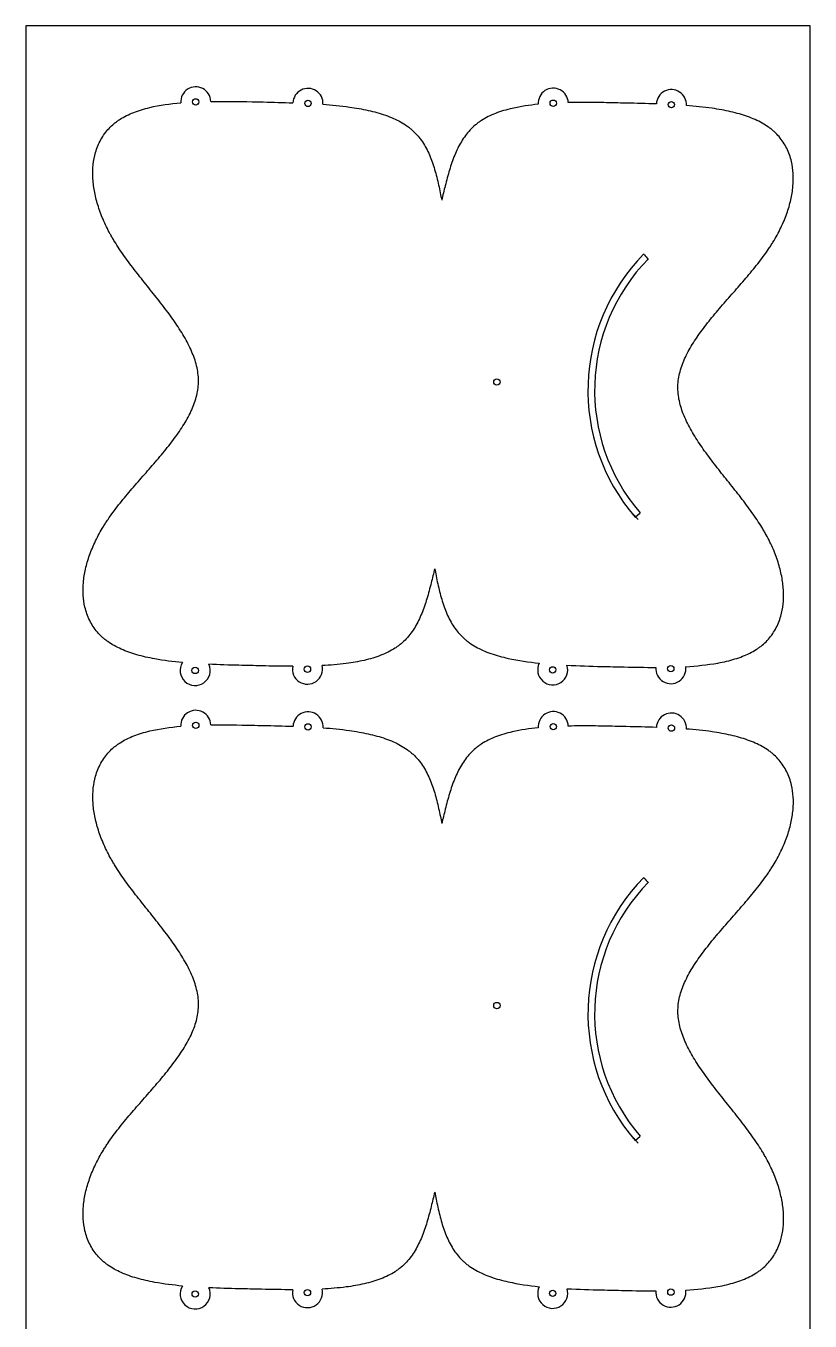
# Model space of a CAD drawing. Header units: inches. Extents: x 132 to 1257, y -131 to 658.
# Drawn here: x 278.6 to 338.6, y 559.1 to 658.2 of the extents above; entities that cross this region are included whole.
import ezdxf

# ---------------------------------------------------------------- set-up
doc = ezdxf.new("R2010")
doc.units = ezdxf.units.IN
doc.header["$MEASUREMENT"] = 0
doc.layers.add('Default', color=7, linetype='Continuous', true_color=0x000000)

msp = doc.modelspace()

# ---------------------------------------------------------------- linework, layer by layer
at = {"color": 2, "true_color": 0xffff00}
for p, q in [((325.462, 620.394), (325.068, 620.825)), ((325.466, 572.703), (325.072, 573.134))]:
    msp.add_line(p, q, dxfattribs=at)
for p, q in [((325.225, 620.587), (325.61, 620.919)), ((325.229, 572.896), (325.613, 573.228))]:
    msp.add_line(p, q)
for points in [[(325.719, 640.476), (325.686, 640.509)], [(325.913, 640.669), (325.879, 640.702)], [(325.723, 592.785), (325.69, 592.818)], [(325.916, 592.977), (325.883, 593.01)]]:
    msp.add_lwpolyline(points)
for centre in [(291.609, 652.35), (300.199, 652.233), (318.963, 652.25), (328, 652.141), (314.65, 630.918), (291.566, 608.855), (300.157, 608.956), (318.921, 608.902), (327.958, 608.994), (291.612, 604.659), (300.202, 604.541), (318.966, 604.559), (328.004, 604.449), (314.653, 583.226), (291.57, 561.164), (300.16, 561.265), (318.924, 561.21), (327.962, 561.302)]:
    msp.add_circle(centre, 0.243)
for centre, radius, start, end in [((291.609, 652.35), 1.15, 1.70155, 183.26276), ((300.199, 652.233), 1.15, 356.60412, 177.62998), ((318.963, 652.25), 1.15, 2.13391, 184.13009), ((328, 652.141), 1.15, 356.43547, 177.5232), ((336.468, 630.29), 14.85, 135.48196, 220.79385), ((336.468, 630.29), 14.342, 135.48196, 220.79385), ((291.566, 608.855), 1.15, 148.15444, 24.28598), ((318.921, 608.902), 1.15, 153.79092, 17.95618), ((300.157, 608.956), 1.15, 168.87053, 13.67829), ((327.958, 608.994), 1.15, 175.02375, 7.67271), ((291.612, 604.659), 1.15, 1.70155, 183.26276), ((300.202, 604.541), 1.15, 356.60412, 177.62998), ((318.966, 604.559), 1.15, 2.13391, 184.13009), ((328.004, 604.449), 1.15, 356.43547, 177.5232), ((336.471, 582.598), 14.85, 135.48196, 220.79385), ((336.471, 582.598), 14.342, 135.48196, 220.79385), ((291.57, 561.164), 1.15, 148.15444, 24.28598), ((300.16, 561.265), 1.15, 168.87053, 13.67829), ((318.924, 561.21), 1.15, 153.79092, 17.95618), ((327.962, 561.302), 1.15, 175.02375, 7.67271)]:
    msp.add_arc(centre, radius, start, end)
for points, knots in [([(290.59, 609.462), (289.878, 609.531), (289.174, 609.616), (288.241, 609.786), (288.009, 609.833), (287.554, 609.937), (287.334, 609.993), (286.904, 610.116), (286.696, 610.182), (286.294, 610.326), (286.1, 610.403), (285.728, 610.569), (285.549, 610.658), (285.208, 610.848), (285.046, 610.95), (284.814, 611.114), (284.74, 611.169), (284.631, 611.256), (284.596, 611.285), (284.526, 611.345), (284.492, 611.375), (284.325, 611.526), (284.199, 611.655), (283.85, 612.062), (283.655, 612.359), (283.336, 613.002), (283.216, 613.344), (283.063, 613.997), (283.02, 614.303), (282.98, 614.935), (282.987, 615.262), (283.046, 615.931), (283.101, 616.274), (283.258, 616.971), (283.363, 617.326), (283.618, 618.044), (283.771, 618.407), (284.123, 619.138), (284.325, 619.505), (284.6, 619.954), (284.658, 620.046), (284.776, 620.23), (284.837, 620.322), (285.025, 620.6), (285.155, 620.783), (285.564, 621.338), (285.856, 621.706), (286.456, 622.433), (286.772, 622.8), (287.405, 623.528), (287.727, 623.893), (288.363, 624.621), (288.681, 624.988), (289.288, 625.715), (289.584, 626.083), (290.134, 626.812), (290.395, 627.181), (290.857, 627.913), (291.066, 628.283), (291.412, 629.021), (291.554, 629.392), (291.752, 630.139), (291.811, 630.511), (291.829, 631.268), (291.787, 631.643), (291.625, 632.398), (291.5, 632.775), (291.189, 633.528), (290.998, 633.907), (290.57, 634.66), (290.327, 635.04), (289.813, 635.794), (289.534, 636.175), (288.961, 636.93), (288.661, 637.311), (288.06, 638.068), (287.756, 638.447), (287.157, 639.203), (286.859, 639.585), (286.294, 640.339), (286.02, 640.72), (285.637, 641.293), (285.515, 641.483), (285.369, 641.722), (285.34, 641.769), (285.284, 641.864), (285.256, 641.911), (285.174, 642.052), (285.121, 642.147), (284.867, 642.608), (284.682, 642.984), (284.364, 643.73), (284.228, 644.1), (284.007, 644.829), (283.919, 645.189), (283.795, 645.893), (283.755, 646.237), (283.727, 646.908), (283.735, 647.235), (283.804, 647.865), (283.861, 648.169), (284.044, 648.814), (284.179, 649.15), (284.528, 649.778), (284.736, 650.066), (285.104, 650.456), (285.235, 650.579), (285.409, 650.723), (285.444, 650.751), (285.517, 650.808), (285.553, 650.835), (285.666, 650.917), (285.742, 650.969), (285.982, 651.122), (286.148, 651.216), (286.497, 651.391), (286.68, 651.471), (287.059, 651.62), (287.257, 651.688), (287.665, 651.813), (287.876, 651.869), (288.862, 652.103), (289.65, 652.204), (290.461, 652.285)], [-85.148406, -85.148406, -85.148406, -85.148406, -81.780767, -81.780767, -80.653101, -80.653101, -79.570598, -79.570598, -78.534434, -78.534434, -77.54624, -77.54624, -76.601915, -76.601915, -75.696681, -75.696681, -75.256245, -75.256245, -75.038733, -75.038733, -74.822714, -74.822714, -73.969653, -73.969653, -72.281686, -72.281686, -70.564748, -70.564748, -69.100223, -69.100223, -67.553631, -67.553631, -65.908811, -65.908811, -64.155075, -64.155075, -62.285633, -62.285633, -60.296231, -60.296231, -59.779524, -59.779524, -59.255149, -59.255149, -58.183988, -58.183988, -55.974472, -55.974472, -53.694649, -53.694649, -51.379904, -51.379904, -49.092763, -49.092763, -46.869323, -46.869323, -44.747127, -44.747127, -42.749829, -42.749829, -40.876165, -40.876165, -39.08522, -39.08522, -37.294848, -37.294848, -35.421823, -35.421823, -33.425249, -33.425249, -31.303842, -31.303842, -29.081214, -29.081214, -26.79486, -26.79486, -24.480837, -24.480837, -22.201611, -22.201611, -19.992547, -19.992547, -18.921559, -18.921559, -18.658473, -18.658473, -18.3973, -18.3973, -17.880658, -17.880658, -15.891473, -15.891473, -14.022184, -14.022184, -12.26855, -12.26855, -10.623797, -10.623797, -9.07727, -9.07727, -7.612849, -7.612849, -5.89545, -5.89545, -4.207291, -4.207291, -3.354244, -3.354244, -3.138242, -3.138242, -2.920749, -2.920749, -2.480367, -2.480367, -1.575282, -1.575282, -0.631139, -0.631139, 0.356858, 0.356858, 1.39283, 1.39283, 5.165837, 5.165837, 5.165837, 5.165837]), ([(292.758, 652.384), (293.813, 652.4), (294.867, 652.383), (296.208, 652.354), (296.495, 652.348), (297.538, 652.323), (298.294, 652.306), (299.05, 652.28)], [8.814927, 8.814927, 8.814927, 8.814927, 13.819671, 13.819671, 15.179724, 15.179724, 18.770325, 18.770325, 18.770325, 18.770325]), ([(301.347, 652.165), (302.024, 652.114), (302.698, 652.05), (303.613, 651.922), (303.858, 651.883), (304.337, 651.798), (304.571, 651.752), (305.028, 651.65), (305.25, 651.595), (305.691, 651.472), (305.908, 651.405), (306.327, 651.257), (306.53, 651.178), (306.918, 651.007), (307.104, 650.915), (307.457, 650.717), (307.625, 650.612), (307.865, 650.441), (307.942, 650.383), (308.09, 650.262), (308.162, 650.2), (308.369, 650.009), (308.498, 649.874), (308.861, 649.446), (309.066, 649.135), (309.425, 648.467), (309.576, 648.112), (309.839, 647.375), (309.951, 646.986), (310.15, 646.197), (310.238, 645.787), (310.357, 645.202), (310.393, 645.021), (310.428, 644.84)], [22.39606, 22.39606, 22.39606, 22.39606, 25.607041, 25.607041, 26.78249, 26.78249, 27.915409, 27.915409, 29.003369, 29.003369, 30.083561, 30.083561, 31.111933, 31.111933, 32.092923, 32.092923, 33.031821, 33.031821, 33.488266, 33.488266, 33.937759, 33.937759, 34.824381, 34.824381, 36.598165, 36.598165, 38.421258, 38.421258, 40.322481, 40.322481, 42.294606, 42.294606, 43.165386, 43.165386, 43.165386, 43.165386]), ([(317.816, 652.168), (317.141, 652.096), (316.48, 652.003), (315.606, 651.802), (315.386, 651.745), (314.96, 651.617), (314.754, 651.548), (314.359, 651.395), (314.169, 651.312), (313.806, 651.131), (313.634, 651.033), (313.386, 650.874), (313.307, 650.819), (313.153, 650.706), (313.078, 650.647), (312.862, 650.466), (312.727, 650.337), (312.345, 649.926), (312.125, 649.625), (311.736, 648.975), (311.568, 648.628), (311.271, 647.903), (311.141, 647.521), (310.905, 646.742), (310.798, 646.336), (310.605, 645.572), (310.517, 645.204), (310.428, 644.84)], [299.426318, 299.426318, 299.426318, 299.426318, 302.597982, 302.597982, 303.678174, 303.678174, 304.706545, 304.706545, 305.687536, 305.687536, 306.626434, 306.626434, 307.082878, 307.082878, 307.532371, 307.532371, 308.418994, 308.418994, 310.192778, 310.192778, 312.01587, 312.01587, 313.917093, 313.917093, 315.889219, 315.889219, 317.666593, 317.666593, 317.666593, 317.666593]), ([(326.852, 652.191), (326.083, 652.218), (325.315, 652.236), (324.26, 652.261), (323.973, 652.267), (323.118, 652.286), (322.549, 652.297), (321.359, 652.308), (320.732, 652.307), (320.112, 652.293)], [285.12662, 285.12662, 285.12662, 285.12662, 288.774336, 288.774336, 290.134725, 290.134725, 292.834636, 292.834636, 295.783694, 295.783694, 295.783694, 295.783694]), ([(329.098, 609.147), (329.931, 609.203), (330.749, 609.279), (331.782, 609.465), (332.005, 609.511), (332.44, 609.614), (332.651, 609.67), (333.059, 609.795), (333.257, 609.862), (333.636, 610.011), (333.819, 610.091), (334.168, 610.266), (334.335, 610.359), (334.574, 610.512), (334.651, 610.565), (334.763, 610.646), (334.8, 610.674), (334.872, 610.73), (334.908, 610.758), (335.082, 610.902), (335.213, 611.024), (335.581, 611.415), (335.79, 611.702), (336.139, 612.33), (336.275, 612.665), (336.458, 613.31), (336.516, 613.614), (336.584, 614.244), (336.593, 614.571), (336.566, 615.242), (336.526, 615.587), (336.402, 616.291), (336.314, 616.65), (336.093, 617.379), (335.957, 617.749), (335.639, 618.495), (335.455, 618.872), (335.201, 619.334), (335.148, 619.428), (335.038, 619.617), (334.982, 619.712), (334.807, 619.998), (334.685, 620.187), (334.302, 620.76), (334.028, 621.142), (333.463, 621.896), (333.165, 622.278), (332.566, 623.035), (332.262, 623.414), (331.66, 624.171), (331.36, 624.552), (330.788, 625.307), (330.509, 625.688), (329.994, 626.442), (329.751, 626.823), (329.323, 627.576), (329.131, 627.955), (328.82, 628.708), (328.696, 629.085), (328.533, 629.841), (328.491, 630.216), (328.509, 630.972), (328.568, 631.345), (328.766, 632.091), (328.908, 632.463), (329.253, 633.2), (329.462, 633.57), (329.925, 634.302), (330.185, 634.67), (330.734, 635.399), (331.031, 635.767), (331.638, 636.494), (331.955, 636.861), (332.591, 637.589), (332.913, 637.953), (333.546, 638.681), (333.862, 639.048), (334.461, 639.775), (334.753, 640.143), (335.162, 640.698), (335.293, 640.881), (335.45, 641.113), (335.481, 641.159), (335.542, 641.251), (335.572, 641.297), (335.66, 641.434), (335.718, 641.526), (335.993, 641.975), (336.195, 642.342), (336.547, 643.073), (336.701, 643.436), (336.956, 644.153), (337.06, 644.508), (337.218, 645.206), (337.274, 645.548), (337.333, 646.217), (337.34, 646.544), (337.301, 647.177), (337.258, 647.483), (337.105, 648.136), (336.986, 648.477), (336.667, 649.121), (336.472, 649.418), (336.123, 649.826), (335.998, 649.955), (335.831, 650.106), (335.797, 650.136), (335.727, 650.196), (335.692, 650.225), (335.583, 650.312), (335.509, 650.368), (335.278, 650.532), (335.115, 650.633), (334.775, 650.824), (334.596, 650.913), (334.224, 651.079), (334.03, 651.156), (333.628, 651.3), (333.42, 651.366), (332.991, 651.489), (332.77, 651.545), (332.316, 651.65), (332.083, 651.697), (331.607, 651.784), (331.364, 651.823), (330.466, 651.953), (329.809, 652.018), (329.148, 652.069)], [189.043159, 189.043159, 189.043159, 189.043159, 192.941512, 192.941512, 194.024014, 194.024014, 195.060178, 195.060178, 196.048372, 196.048372, 196.992698, 196.992698, 197.897932, 197.897932, 198.338367, 198.338367, 198.55588, 198.55588, 198.771898, 198.771898, 199.62496, 199.62496, 201.312927, 201.312927, 203.029864, 203.029864, 204.49439, 204.49439, 206.040982, 206.040982, 207.685802, 207.685802, 209.439538, 209.439538, 211.30898, 211.30898, 213.298382, 213.298382, 213.815089, 213.815089, 214.339464, 214.339464, 215.410625, 215.410625, 217.620141, 217.620141, 219.899964, 219.899964, 222.214708, 222.214708, 224.501849, 224.501849, 226.725289, 226.725289, 228.847486, 228.847486, 230.844784, 230.844784, 232.718448, 232.718448, 234.509392, 234.509392, 236.299765, 236.299765, 238.17279, 238.17279, 240.169363, 240.169363, 242.290771, 242.290771, 244.513399, 244.513399, 246.799752, 246.799752, 249.113776, 249.113776, 251.393001, 251.393001, 253.602066, 253.602066, 254.673054, 254.673054, 254.93614, 254.93614, 255.197313, 255.197313, 255.713955, 255.713955, 257.70314, 257.70314, 259.572429, 259.572429, 261.326063, 261.326063, 262.970815, 262.970815, 264.517342, 264.517342, 265.981764, 265.981764, 267.699163, 267.699163, 269.387321, 269.387321, 270.240368, 270.240368, 270.456371, 270.456371, 270.673863, 270.673863, 271.114245, 271.114245, 272.019331, 272.019331, 272.963474, 272.963474, 273.951471, 273.951471, 274.987442, 274.987442, 276.069767, 276.069767, 277.197279, 277.197279, 278.367667, 278.367667, 281.501059, 281.501059, 281.501059, 281.501059]), ([(309.892, 616.643), (309.803, 616.28), (309.715, 615.912), (309.522, 615.149), (309.415, 614.743), (309.179, 613.964), (309.049, 613.582), (308.752, 612.857), (308.585, 612.509), (308.196, 611.86), (307.976, 611.559), (307.594, 611.148), (307.459, 611.019), (307.243, 610.838), (307.169, 610.779), (307.015, 610.666), (306.935, 610.611), (306.688, 610.451), (306.515, 610.354), (306.153, 610.173), (305.963, 610.09), (305.568, 609.937), (305.362, 609.867), (304.936, 609.739), (304.716, 609.682), (304.271, 609.58), (304.047, 609.535), (303.585, 609.455), (303.35, 609.419), (302.503, 609.309), (301.891, 609.261), (301.274, 609.228)], [-122.242246, -122.242246, -122.242246, -122.242246, -120.465956, -120.465956, -118.494222, -118.494222, -116.593347, -116.593347, -114.770579, -114.770579, -112.997161, -112.997161, -112.110767, -112.110767, -111.661408, -111.661408, -111.205112, -111.205112, -110.266542, -110.266542, -109.285923, -109.285923, -108.257955, -108.257955, -107.178193, -107.178193, -106.090568, -106.090568, -104.957985, -104.957985, -102.041667, -102.041667, -102.041667, -102.041667]), ([(309.892, 616.643), (309.927, 616.463), (309.963, 616.282), (310.081, 615.697), (310.17, 615.287), (310.369, 614.498), (310.481, 614.11), (310.744, 613.373), (310.894, 613.017), (311.253, 612.35), (311.458, 612.039), (311.821, 611.611), (311.95, 611.476), (312.157, 611.285), (312.229, 611.223), (312.377, 611.102), (312.454, 611.044), (312.693, 610.873), (312.861, 610.768), (313.214, 610.57), (313.4, 610.478), (313.788, 610.306), (313.99, 610.227), (314.41, 610.08), (314.627, 610.012), (315.067, 609.889), (315.289, 609.834), (316.293, 609.61), (317.083, 609.5), (317.889, 609.41)], [152.258957, 152.258957, 152.258957, 152.258957, 153.128657, 153.128657, 155.10039, 155.10039, 157.001265, 157.001265, 158.824034, 158.824034, 160.597451, 160.597451, 161.483845, 161.483845, 161.933204, 161.933204, 162.389501, 162.389501, 163.32807, 163.32807, 164.30869, 164.30869, 165.336658, 165.336658, 166.416419, 166.416419, 167.504045, 167.504045, 171.294575, 171.294575, 171.294575, 171.294575]), ([(299.029, 609.178), (298.232, 609.178), (297.435, 609.192), (296.351, 609.216), (296.065, 609.223), (295.492, 609.236), (295.205, 609.243), (294.15, 609.27), (293.382, 609.292), (292.614, 609.328)], [-98.500263, -98.500263, -98.500263, -98.500263, -94.717892, -94.717892, -93.357689, -93.357689, -91.997792, -91.997792, -88.350006, -88.350006, -88.350006, -88.350006]), ([(320.014, 609.256), (320.901, 609.211), (321.787, 609.185), (322.961, 609.156), (323.247, 609.149), (323.82, 609.136), (324.107, 609.129), (325.2, 609.106), (326.006, 609.092), (326.813, 609.093)], [174.666344, 174.666344, 174.666344, 174.666344, 178.876721, 178.876721, 180.236924, 180.236924, 181.596821, 181.596821, 185.424295, 185.424295, 185.424295, 185.424295]), ([(290.593, 561.771), (289.881, 561.839), (289.177, 561.924), (288.245, 562.094), (288.012, 562.142), (287.558, 562.246), (287.337, 562.302), (286.908, 562.425), (286.7, 562.491), (286.298, 562.634), (286.103, 562.711), (285.731, 562.878), (285.552, 562.966), (285.212, 563.157), (285.049, 563.258), (284.818, 563.422), (284.743, 563.478), (284.635, 563.565), (284.6, 563.594), (284.53, 563.653), (284.496, 563.683), (284.328, 563.835), (284.203, 563.964), (283.854, 564.371), (283.659, 564.667), (283.339, 565.311), (283.219, 565.652), (283.066, 566.305), (283.023, 566.611), (282.984, 567.244), (282.99, 567.571), (283.049, 568.24), (283.105, 568.582), (283.262, 569.28), (283.366, 569.635), (283.621, 570.353), (283.774, 570.716), (284.127, 571.446), (284.329, 571.814), (284.603, 572.263), (284.661, 572.355), (284.78, 572.539), (284.84, 572.631), (285.029, 572.908), (285.159, 573.092), (285.568, 573.646), (285.86, 574.014), (286.46, 574.742), (286.775, 575.109), (287.409, 575.837), (287.73, 576.201), (288.366, 576.929), (288.684, 577.297), (289.291, 578.024), (289.588, 578.392), (290.138, 579.121), (290.398, 579.489), (290.861, 580.222), (291.07, 580.591), (291.415, 581.329), (291.558, 581.7), (291.756, 582.447), (291.815, 582.82), (291.832, 583.577), (291.791, 583.951), (291.628, 584.706), (291.503, 585.084), (291.193, 585.837), (291.001, 586.216), (290.574, 586.968), (290.331, 587.349), (289.816, 588.102), (289.537, 588.483), (288.965, 589.238), (288.665, 589.62), (288.064, 590.376), (287.759, 590.755), (287.161, 591.512), (286.863, 591.893), (286.298, 592.648), (286.023, 593.029), (285.64, 593.602), (285.519, 593.791), (285.373, 594.03), (285.344, 594.078), (285.287, 594.172), (285.26, 594.219), (285.178, 594.361), (285.124, 594.455), (284.871, 594.917), (284.686, 595.293), (284.368, 596.039), (284.232, 596.409), (284.01, 597.138), (283.923, 597.497), (283.798, 598.201), (283.758, 598.546), (283.73, 599.217), (283.739, 599.543), (283.807, 600.174), (283.864, 600.478), (284.047, 601.123), (284.183, 601.458), (284.531, 602.087), (284.74, 602.374), (285.107, 602.765), (285.238, 602.888), (285.412, 603.032), (285.448, 603.06), (285.52, 603.116), (285.557, 603.144), (285.669, 603.225), (285.746, 603.278), (285.985, 603.431), (286.152, 603.525), (286.501, 603.699), (286.683, 603.78), (287.063, 603.928), (287.26, 603.996), (287.669, 604.121), (287.879, 604.177), (288.866, 604.411), (289.654, 604.513), (290.464, 604.593)], [-85.148406, -85.148406, -85.148406, -85.148406, -81.780767, -81.780767, -80.653101, -80.653101, -79.570598, -79.570598, -78.534434, -78.534434, -77.54624, -77.54624, -76.601915, -76.601915, -75.696681, -75.696681, -75.256245, -75.256245, -75.038733, -75.038733, -74.822714, -74.822714, -73.969653, -73.969653, -72.281686, -72.281686, -70.564748, -70.564748, -69.100223, -69.100223, -67.553631, -67.553631, -65.908811, -65.908811, -64.155075, -64.155075, -62.285633, -62.285633, -60.296231, -60.296231, -59.779524, -59.779524, -59.255149, -59.255149, -58.183988, -58.183988, -55.974472, -55.974472, -53.694649, -53.694649, -51.379904, -51.379904, -49.092763, -49.092763, -46.869323, -46.869323, -44.747127, -44.747127, -42.749829, -42.749829, -40.876165, -40.876165, -39.08522, -39.08522, -37.294848, -37.294848, -35.421823, -35.421823, -33.425249, -33.425249, -31.303842, -31.303842, -29.081214, -29.081214, -26.79486, -26.79486, -24.480837, -24.480837, -22.201611, -22.201611, -19.992547, -19.992547, -18.921559, -18.921559, -18.658473, -18.658473, -18.3973, -18.3973, -17.880658, -17.880658, -15.891473, -15.891473, -14.022184, -14.022184, -12.26855, -12.26855, -10.623797, -10.623797, -9.07727, -9.07727, -7.612849, -7.612849, -5.89545, -5.89545, -4.207291, -4.207291, -3.354244, -3.354244, -3.138242, -3.138242, -2.920749, -2.920749, -2.480367, -2.480367, -1.575282, -1.575282, -0.631139, -0.631139, 0.356858, 0.356858, 1.39283, 1.39283, 5.165837, 5.165837, 5.165837, 5.165837]), ([(292.761, 604.693), (293.816, 604.708), (294.871, 604.692), (296.212, 604.663), (296.498, 604.656), (297.541, 604.632), (298.298, 604.614), (299.054, 604.589)], [8.814927, 8.814927, 8.814927, 8.814927, 13.819671, 13.819671, 15.179724, 15.179724, 18.770325, 18.770325, 18.770325, 18.770325]), ([(301.35, 604.473), (302.028, 604.423), (302.701, 604.358), (303.617, 604.23), (303.861, 604.192), (304.341, 604.107), (304.575, 604.061), (305.032, 603.959), (305.254, 603.904), (305.694, 603.781), (305.911, 603.713), (306.331, 603.566), (306.533, 603.487), (306.921, 603.315), (307.107, 603.223), (307.461, 603.026), (307.629, 602.92), (307.868, 602.749), (307.945, 602.691), (308.094, 602.571), (308.165, 602.509), (308.373, 602.318), (308.501, 602.183), (308.864, 601.754), (309.07, 601.443), (309.429, 600.776), (309.579, 600.421), (309.842, 599.683), (309.954, 599.295), (310.153, 598.506), (310.242, 598.096), (310.361, 597.51), (310.396, 597.33), (310.431, 597.149)], [22.39606, 22.39606, 22.39606, 22.39606, 25.607041, 25.607041, 26.78249, 26.78249, 27.915409, 27.915409, 29.003369, 29.003369, 30.083561, 30.083561, 31.111933, 31.111933, 32.092923, 32.092923, 33.031821, 33.031821, 33.488266, 33.488266, 33.937759, 33.937759, 34.824381, 34.824381, 36.598165, 36.598165, 38.421258, 38.421258, 40.322481, 40.322481, 42.294606, 42.294606, 43.165386, 43.165386, 43.165386, 43.165386]), ([(317.82, 604.476), (317.144, 604.404), (316.483, 604.311), (315.61, 604.111), (315.39, 604.054), (314.964, 603.926), (314.758, 603.856), (314.362, 603.703), (314.172, 603.62), (313.81, 603.439), (313.637, 603.342), (313.39, 603.182), (313.31, 603.128), (313.156, 603.014), (313.082, 602.956), (312.866, 602.774), (312.731, 602.646), (312.348, 602.235), (312.129, 601.934), (311.739, 601.284), (311.572, 600.936), (311.275, 600.212), (311.145, 599.829), (310.909, 599.05), (310.801, 598.644), (310.609, 597.881), (310.52, 597.513), (310.431, 597.149)], [299.426318, 299.426318, 299.426318, 299.426318, 302.597982, 302.597982, 303.678174, 303.678174, 304.706545, 304.706545, 305.687536, 305.687536, 306.626434, 306.626434, 307.082878, 307.082878, 307.532371, 307.532371, 308.418994, 308.418994, 310.192778, 310.192778, 312.01587, 312.01587, 313.917093, 313.917093, 315.889219, 315.889219, 317.666593, 317.666593, 317.666593, 317.666593]), ([(326.855, 604.499), (326.087, 604.526), (325.318, 604.545), (324.263, 604.569), (323.977, 604.576), (323.121, 604.595), (322.553, 604.606), (321.362, 604.617), (320.735, 604.616), (320.115, 604.602)], [285.12662, 285.12662, 285.12662, 285.12662, 288.774336, 288.774336, 290.134725, 290.134725, 292.834636, 292.834636, 295.783694, 295.783694, 295.783694, 295.783694]), ([(329.101, 561.456), (329.934, 561.512), (330.752, 561.587), (331.785, 561.774), (332.009, 561.819), (332.443, 561.922), (332.654, 561.978), (333.062, 562.103), (333.26, 562.171), (333.64, 562.32), (333.822, 562.4), (334.172, 562.574), (334.338, 562.668), (334.578, 562.821), (334.654, 562.873), (334.767, 562.955), (334.803, 562.982), (334.876, 563.038), (334.911, 563.067), (335.085, 563.21), (335.217, 563.333), (335.585, 563.723), (335.793, 564.011), (336.143, 564.638), (336.278, 564.974), (336.462, 565.619), (336.519, 565.923), (336.588, 566.553), (336.597, 566.879), (336.569, 567.55), (336.53, 567.895), (336.405, 568.599), (336.318, 568.959), (336.097, 569.688), (335.961, 570.058), (335.643, 570.804), (335.458, 571.18), (335.205, 571.642), (335.151, 571.737), (335.042, 571.926), (334.985, 572.02), (334.81, 572.306), (334.689, 572.496), (334.306, 573.069), (334.032, 573.45), (333.466, 574.205), (333.168, 574.586), (332.569, 575.343), (332.265, 575.722), (331.664, 576.479), (331.364, 576.861), (330.791, 577.616), (330.512, 577.997), (329.997, 578.751), (329.754, 579.131), (329.326, 579.884), (329.135, 580.263), (328.824, 581.017), (328.699, 581.394), (328.536, 582.149), (328.495, 582.524), (328.512, 583.281), (328.571, 583.653), (328.769, 584.4), (328.911, 584.771), (329.257, 585.509), (329.466, 585.878), (329.928, 586.61), (330.188, 586.979), (330.738, 587.708), (331.034, 588.075), (331.641, 588.802), (331.959, 589.17), (332.595, 589.897), (332.916, 590.262), (333.55, 590.989), (333.865, 591.356), (334.465, 592.084), (334.757, 592.451), (335.166, 593.006), (335.296, 593.189), (335.454, 593.421), (335.484, 593.467), (335.545, 593.559), (335.575, 593.605), (335.664, 593.742), (335.722, 593.834), (335.996, 594.284), (336.198, 594.651), (336.551, 595.381), (336.704, 595.744), (336.959, 596.462), (337.064, 596.817), (337.221, 597.514), (337.277, 597.857), (337.336, 598.526), (337.343, 598.852), (337.304, 599.485), (337.261, 599.791), (337.109, 600.444), (336.989, 600.786), (336.67, 601.43), (336.476, 601.727), (336.127, 602.134), (336.001, 602.263), (335.834, 602.415), (335.8, 602.445), (335.731, 602.504), (335.695, 602.534), (335.587, 602.62), (335.513, 602.676), (335.281, 602.84), (335.119, 602.942), (334.779, 603.133), (334.6, 603.221), (334.228, 603.388), (334.033, 603.465), (333.632, 603.609), (333.424, 603.675), (332.994, 603.798), (332.774, 603.854), (332.32, 603.958), (332.087, 604.005), (331.61, 604.092), (331.367, 604.132), (330.469, 604.261), (329.812, 604.326), (329.151, 604.378)], [189.043159, 189.043159, 189.043159, 189.043159, 192.941512, 192.941512, 194.024014, 194.024014, 195.060178, 195.060178, 196.048372, 196.048372, 196.992698, 196.992698, 197.897932, 197.897932, 198.338367, 198.338367, 198.55588, 198.55588, 198.771898, 198.771898, 199.62496, 199.62496, 201.312927, 201.312927, 203.029864, 203.029864, 204.49439, 204.49439, 206.040982, 206.040982, 207.685802, 207.685802, 209.439538, 209.439538, 211.30898, 211.30898, 213.298382, 213.298382, 213.815089, 213.815089, 214.339464, 214.339464, 215.410625, 215.410625, 217.620141, 217.620141, 219.899964, 219.899964, 222.214708, 222.214708, 224.501849, 224.501849, 226.725289, 226.725289, 228.847486, 228.847486, 230.844784, 230.844784, 232.718448, 232.718448, 234.509392, 234.509392, 236.299765, 236.299765, 238.17279, 238.17279, 240.169363, 240.169363, 242.290771, 242.290771, 244.513399, 244.513399, 246.799752, 246.799752, 249.113776, 249.113776, 251.393001, 251.393001, 253.602066, 253.602066, 254.673054, 254.673054, 254.93614, 254.93614, 255.197313, 255.197313, 255.713955, 255.713955, 257.70314, 257.70314, 259.572429, 259.572429, 261.326063, 261.326063, 262.970815, 262.970815, 264.517342, 264.517342, 265.981764, 265.981764, 267.699163, 267.699163, 269.387321, 269.387321, 270.240368, 270.240368, 270.456371, 270.456371, 270.673863, 270.673863, 271.114245, 271.114245, 272.019331, 272.019331, 272.963474, 272.963474, 273.951471, 273.951471, 274.987442, 274.987442, 276.069767, 276.069767, 277.197279, 277.197279, 278.367667, 278.367667, 281.501059, 281.501059, 281.501059, 281.501059]), ([(309.895, 568.952), (309.807, 568.588), (309.718, 568.22), (309.526, 567.457), (309.418, 567.051), (309.183, 566.273), (309.053, 565.89), (308.756, 565.166), (308.589, 564.818), (308.199, 564.168), (307.98, 563.867), (307.597, 563.456), (307.462, 563.328), (307.246, 563.146), (307.172, 563.088), (307.018, 562.974), (306.939, 562.92), (306.692, 562.76), (306.519, 562.663), (306.157, 562.481), (305.967, 562.398), (305.572, 562.245), (305.366, 562.176), (304.94, 562.048), (304.72, 561.991), (304.275, 561.888), (304.05, 561.844), (303.589, 561.763), (303.353, 561.728), (302.507, 561.618), (301.894, 561.57), (301.277, 561.537)], [-122.242246, -122.242246, -122.242246, -122.242246, -120.465956, -120.465956, -118.494222, -118.494222, -116.593347, -116.593347, -114.770579, -114.770579, -112.997161, -112.997161, -112.110767, -112.110767, -111.661408, -111.661408, -111.205112, -111.205112, -110.266542, -110.266542, -109.285923, -109.285923, -108.257955, -108.257955, -107.178193, -107.178193, -106.090568, -106.090568, -104.957985, -104.957985, -102.041667, -102.041667, -102.041667, -102.041667]), ([(309.895, 568.952), (309.931, 568.771), (309.966, 568.591), (310.085, 568.006), (310.173, 567.596), (310.372, 566.807), (310.484, 566.419), (310.747, 565.681), (310.898, 565.326), (311.256, 564.659), (311.462, 564.348), (311.824, 563.919), (311.953, 563.784), (312.16, 563.593), (312.232, 563.531), (312.38, 563.411), (312.457, 563.353), (312.697, 563.181), (312.865, 563.076), (313.218, 562.878), (313.404, 562.787), (313.791, 562.615), (313.994, 562.536), (314.413, 562.388), (314.63, 562.321), (315.07, 562.198), (315.292, 562.143), (316.296, 561.919), (317.087, 561.809), (317.893, 561.718)], [152.258957, 152.258957, 152.258957, 152.258957, 153.128657, 153.128657, 155.10039, 155.10039, 157.001265, 157.001265, 158.824034, 158.824034, 160.597451, 160.597451, 161.483845, 161.483845, 161.933204, 161.933204, 162.389501, 162.389501, 163.32807, 163.32807, 164.30869, 164.30869, 165.336658, 165.336658, 166.416419, 166.416419, 167.504045, 167.504045, 171.294575, 171.294575, 171.294575, 171.294575]), ([(299.032, 561.487), (298.235, 561.487), (297.438, 561.501), (296.355, 561.525), (296.068, 561.531), (295.495, 561.545), (295.209, 561.552), (294.154, 561.578), (293.386, 561.601), (292.618, 561.637)], [-98.500263, -98.500263, -98.500263, -98.500263, -94.717892, -94.717892, -93.357689, -93.357689, -91.997792, -91.997792, -88.350006, -88.350006, -88.350006, -88.350006]), ([(320.018, 561.565), (320.904, 561.52), (321.791, 561.494), (322.964, 561.465), (323.251, 561.458), (323.824, 561.445), (324.11, 561.438), (325.203, 561.414), (326.01, 561.401), (326.816, 561.402)], [174.666344, 174.666344, 174.666344, 174.666344, 178.876721, 178.876721, 180.236924, 180.236924, 181.596821, 181.596821, 185.424295, 185.424295, 185.424295, 185.424295])]:
    msp.add_open_spline(points, degree=3, knots=knots)
for points in [[(325.913, 640.669), (326.021, 640.549), (326.12, 640.431), (326.211, 640.315)], [(325.916, 592.977), (326.024, 592.857), (326.124, 592.739), (326.215, 592.623)]]:
    msp.add_open_spline(points, degree=3)
at = {"layer": 'Default'}
msp.add_lwpolyline([(278.616, 558.162), (338.616, 558.162), (338.616, 658.162), (278.616, 658.162)], close=True, dxfattribs=at)

doc.saveas('drawing.dxf')
